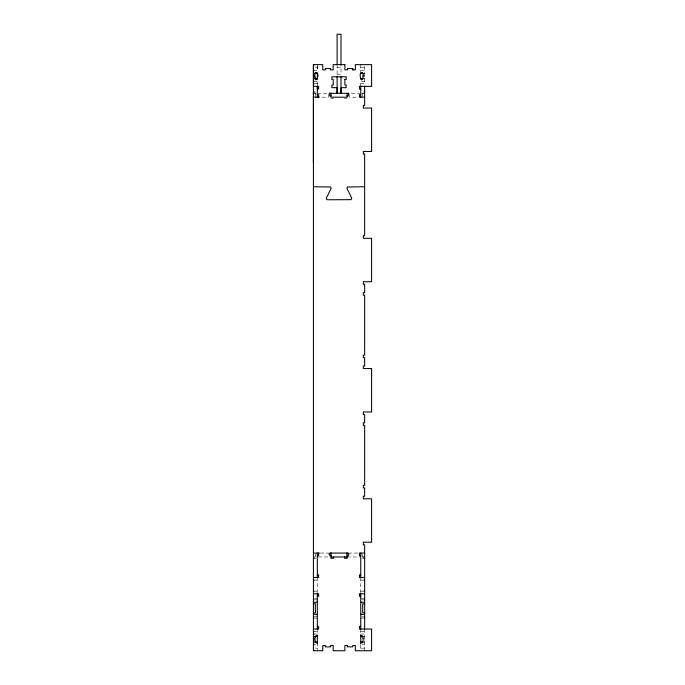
<?xml version="1.0" encoding="UTF-8"?>
<svg xmlns="http://www.w3.org/2000/svg" width="685" height="685" viewBox="0 0 685 685"><rect width="100%" height="100%" fill="white"/><g stroke="black" fill="none" stroke-linecap="round" stroke-linejoin="round"><path stroke-width="0.51" stroke-dasharray="3.42 2.57" d="M315.374 96.225L315.374 93.297L315.374 97.201M315.374 67.25L317.326 67.25M337.106 67.25L341.01 67.25M360.747 67.25L364.651 67.25M313.422 70.718L317.326 70.718L317.326 65.657M360.747 70.718L364.651 70.718M363.024 73.321L364.651 73.321M337.106 74.194L341.01 74.194L341.01 64.638M362.211 75.496L364.651 75.496M362.211 76.797L364.651 76.797M362.211 78.749L364.651 78.749M313.422 81.352L317.326 81.352L317.326 83.741L313.422 83.741M364.651 81.352L360.747 81.352L360.747 86.353M360.747 83.741L364.651 83.741L364.651 65.657M314.072 91.995L315.699 91.995M314.072 93.297L315.99 93.297M317.326 93.297L328.398 93.297L328.398 97.201L320.349 97.201M360.747 93.297L349.675 93.297L349.675 97.201L357.724 97.201M362.082 93.297L364 93.297M331.018 98.503L333.621 98.503M344.469 98.503L347.081 98.503M320.349 553.069L328.398 553.069L328.398 556.973M357.724 553.069L349.675 553.069L349.675 556.973M315.99 556.973L315.374 556.973L315.374 554.045M318.337 556.973L329.999 556.973M347.072 556.973L359.736 556.973M362.082 556.973L364 556.973M314.072 558.275L315.699 558.275M362.374 558.275L364 558.275M313.422 580.092L317.326 580.092M360.747 580.092L364.651 580.092M313.422 591.164L317.326 591.164M360.747 591.164L364.651 591.164M314.886 598.536L317.326 598.536M360.747 598.536L363.35 598.536M314.886 599.837L317.326 599.837M362.048 599.837L363.35 599.837M314.886 616.765L317.326 616.765M362.048 616.765L363.35 616.765M314.886 618.067L317.326 618.067M360.747 618.067L363.35 618.067M313.422 631.647L317.326 631.647M360.747 631.647L364.651 631.647M313.422 634.036L317.326 634.036M360.747 634.036L364.651 634.036L362.699 634.421M363.024 636.639L364.651 636.639M362.211 638.591L364.651 638.591M364 639.893L364.651 639.893M362.211 642.068L364.651 642.068M314.072 644.671L315.699 644.671M362.211 644.671L364.651 644.671M315.374 648.147L317.326 648.147M360.747 648.147L364.651 648.147M364.651 629.044L364.651 650.75M362.699 93.297L362.699 97.201M362.699 554.045L362.699 556.973M360.747 64.638L360.747 72.875M360.747 577.489L360.747 593.767M360.747 629.044L360.747 636.639M360.747 644.611L360.747 649.329M337.106 64.638L337.106 76.797M317.352 65.709L317.352 71.06M317.352 81.755L317.352 84.966M317.326 577.489L317.326 593.767M317.326 629.044L317.326 636.639M317.326 642.513L317.326 650.75"/><path stroke-width="1.03" d="M313.422 162.328L313.422 91.995L314.072 91.995M344.915 64.638L333.175 64.638L333.175 69.853L330.572 69.853L330.572 68.551L325.358 68.551L325.384 69.853L322.755 69.853L322.755 64.638L313.422 64.638L313.422 86.353L318.628 86.353L318.628 88.956L317.326 88.956M317.326 642.23C314.809 645.321 314.406 637.744 315.374 636.639A0.976 0.976 0 0 1 316.35 635.663A0.976 0.976 0 0 1 317.326 636.639L313.422 636.639M313.422 65.015L314.072 65.015M313.422 70.718L314.072 70.718M313.422 73.321L317.326 73.321L317.326 78.749A0.976 0.976 0 0 1 316.35 79.725A0.976 0.976 0 0 1 315.374 78.749C312.711 70.332 319.989 70.332 317.326 78.749L313.422 78.749M360.747 73.321L363.024 73.321M313.422 75.496L314.072 75.496M313.422 76.797L314.398 76.797M360.747 78.749A0.976 0.976 0 0 0 361.723 79.725A0.976 0.976 0 0 0 362.699 78.749C365.362 70.332 358.075 70.332 360.747 78.749L363.024 78.749M344.897 79.4L346.216 79.4L346.199 76.797L331.874 76.797L331.891 79.4L333.193 79.4L333.193 85.043L331.874 85.043L331.891 87.654L337.106 87.654L337.106 93.297L337.106 76.797M313.422 81.352L314.072 81.352M313.422 83.741L314.072 83.741M360.747 88.956L359.445 88.956L359.445 86.353L371.595 86.353L371.595 64.638L355.318 64.638L355.335 69.853L352.715 69.853L352.715 68.551M364 91.995L364.651 91.995M313.422 93.297L314.398 93.297M329.271 93.297L348.802 93.297M363.675 93.297L364.651 93.297M317.326 94.599L318.653 94.599L318.653 97.201M360.764 94.599L359.445 94.599L359.445 97.201L364.651 97.201M331.018 95.9L329.708 95.9L329.708 93.297M347.081 95.9L348.382 95.9L348.382 93.297M313.422 97.201L319.338 97.201M313.422 186.748L330.692 187.014L331.189 188.264L326.265 198.256L326.557 199.309L327.55 199.772L351.071 199.652L351.807 198.256L346.884 188.264L347.381 187.014L364.651 186.748M313.422 553.069L319.338 553.069M364.651 553.069L359.445 553.069L359.445 555.672L360.747 555.672M317.326 555.672L318.628 555.672L318.628 553.069M331.018 555.672L329.708 555.672L329.708 553.069L348.382 553.069L348.382 555.672L347.081 555.672M313.422 556.973L314.398 556.973M331.001 556.973L347.072 556.973M363.675 556.973L364.651 556.973M313.422 558.275L314.072 558.275M364 558.275L364.651 558.275M317.326 574.878L318.628 574.878L318.628 577.489L313.422 577.489M360.747 574.878L359.445 574.878L359.445 577.489L364.651 577.489M313.422 580.092L314.072 580.092M364 580.092L364.651 580.092M313.422 591.164L314.072 591.164M364 591.164L364.651 591.164M313.422 593.767L318.628 593.767L318.628 596.37L317.326 596.37M364.651 593.767L359.445 593.767L359.445 596.37L360.747 596.37M313.422 598.536L314.072 598.536M364 598.536L364.651 598.536M313.422 599.837L314.072 599.837M364 599.837L364.651 599.837M313.422 602.252L317.326 602.201M360.747 602.252L364.651 602.252M313.422 603.742L315.374 603.742L315.374 612.861L313.422 612.861M364.651 603.742L362.699 603.742L362.699 612.861L364.651 612.861M313.422 614.351L317.326 614.351M360.747 614.351L364.651 614.402M313.422 616.765L314.072 616.765M364 616.765L364.651 616.765M313.422 618.067L314.072 618.067M364 618.067L364.651 618.067M317.326 626.441L318.628 626.441L318.628 629.044L313.422 629.044M360.747 626.441L359.445 626.441L359.445 629.044L371.595 629.044L371.595 650.75L355.318 650.75L355.318 645.544L352.715 645.544L352.715 646.846L347.5 646.846L347.5 645.544L344.897 645.544L344.897 650.75L333.175 650.75L333.175 645.544L330.572 645.544L330.572 646.846L325.358 646.846L325.358 645.544L322.755 645.544L322.755 650.75L313.422 650.75L313.422 64.638M313.422 631.647L314.072 631.647M313.422 634.036L314.072 634.036M363.024 636.639L360.747 636.639A0.976 0.976 0 0 1 361.723 635.663A0.976 0.976 0 0 1 362.699 636.639C363.666 637.744 363.264 645.321 360.747 642.23M313.422 638.591L314.398 638.591M313.422 639.893L314.072 639.893M313.422 642.068L317.326 642.068M360.747 642.068L363.024 642.068M313.422 644.671L314.072 644.671M313.422 650.373L314.072 650.373M315.374 77.354L315.374 78.749M364.651 86.353L364.651 105.447L363.35 105.447L363.35 108.059L371.595 108.059L371.595 151.471L363.35 151.471L363.35 154.074L364.651 154.074L364.634 235.7L363.333 235.7L363.35 238.303L371.595 238.303L371.578 281.715L363.333 281.715L363.35 284.326L364.651 284.326L364.651 292.572L363.35 292.572L363.35 295.175L364.668 295.175L364.651 355.087L363.35 355.087L363.35 357.698L364.651 357.698L364.651 365.944L363.333 365.944L363.333 368.547L371.595 368.547L371.595 411.968L363.333 411.968L363.35 414.571L364.651 414.571L364.651 422.816L363.35 422.816L363.367 425.428L364.668 425.428L364.651 485.34L363.35 485.34L363.35 487.943L364.651 487.943L364.651 496.188L363.35 496.188L363.35 498.8L371.595 498.8L371.595 542.212L363.35 542.212L363.35 544.815L364.651 544.815L364.651 629.044M360.764 86.036L360.747 97.201M360.747 553.069L360.747 577.489M360.747 593.767L360.747 629.044M360.747 634.901L360.747 643.806M352.732 69.853L352.732 68.551L347.5 68.551L347.518 69.853L344.897 69.853L344.897 64.638M347.072 93.297L347.081 97.201L331.001 97.201L331.001 93.297M347.072 552.804L347.081 558.275L344.469 558.275L344.469 556.973M344.915 79.4L344.897 85.043L346.216 85.043L346.216 87.654L340.993 87.654L341.01 93.297L341.01 76.797M341.01 64.638L341.01 34.25L337.106 34.25L337.106 64.638M333.621 556.973L333.621 558.275L331.018 558.275L331.001 552.804M317.352 86.036L317.352 89.247M317.326 86.353L317.326 97.201M317.326 553.069L317.326 577.489M317.326 593.767L317.326 629.044M317.326 634.901L317.326 643.806"/></g></svg>
